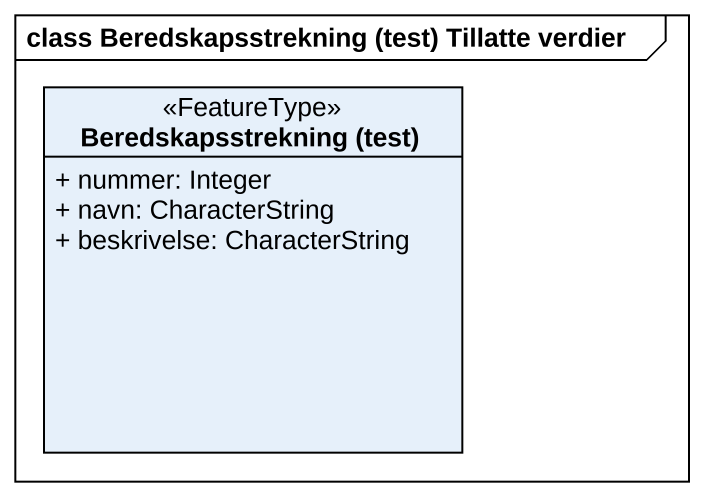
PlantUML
@startuml
mainframe class Beredskapsstrekning (test) Tillatte verdier
hide circle
hide empty members
skinparam classAttributeIconSize 0
class "Beredskapsstrekning (test)" as Beredskapsstrekning_test <<FeatureType>> {
  + nummer: Integer
  + navn: CharacterString
  + beskrivelse: CharacterString
}
@enduml
